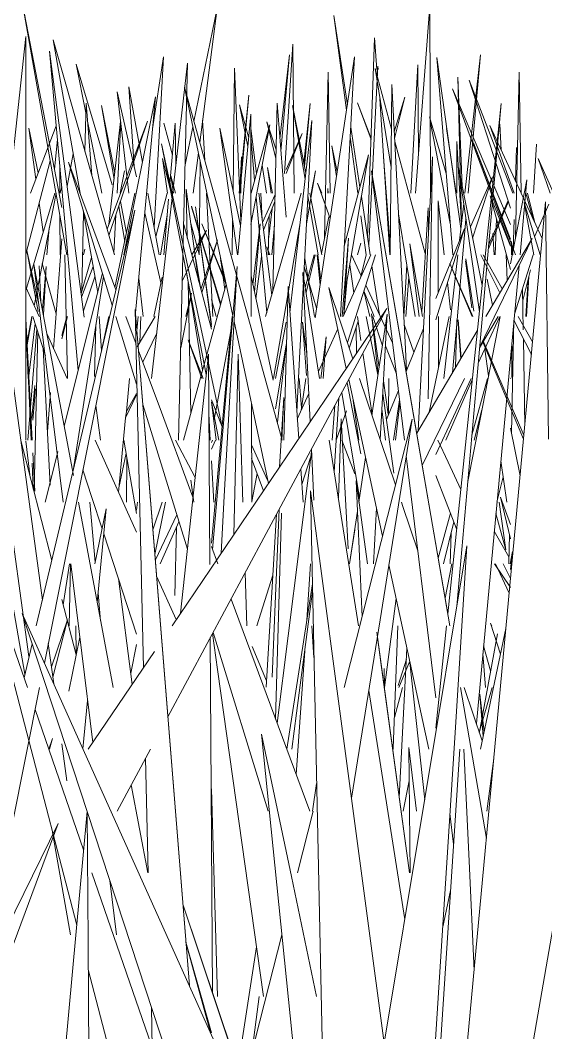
# Model space of a CAD drawing. Header units: millimetres. Extents: x -9575 to 27274, y -4387 to 11354.
# Drawn here: x -6008.53 to -5985.07, y 3070.45 to 3115.65 of the extents above; entities that cross this region are included whole.
import ezdxf

# ---------------------------------------------------------------- set-up
doc = ezdxf.new("R2010")
doc.units = ezdxf.units.MM
doc.layers.add('G-IMPT', color=8, linetype='Continuous', lineweight=9)

# ---------------------------------------------------------------- blocks, each defined once
blk = doc.blocks.new('Grass Array - 25_dwg-V15-North')
at = {"layer": 'G-IMPT'}
for p, q in [((-6000.772, 3111.126), (-5999.735, 3116.187)), ((-6000.513, 3110.194), (-5999.735, 3116.187)), ((-5990.234, 3116.294), (-5990.884, 3107.931)), ((-5990.234, 3116.294), (-5990.213, 3107.931)), ((-5993.923, 3111.867), (-5994.534, 3115.854)), ((-5993.958, 3111.635), (-5994.534, 3115.854)), ((-5993.018, 3105.953), (-5992.71, 3114.861)), ((-5992.602, 3113.449), (-5992.71, 3114.861)), ((-5996.359, 3114.584), (-5996.731, 3108.803)), ((-5996.359, 3114.584), (-5996.304, 3107.931)), ((-5996.304, 3107.931), (-5996.359, 3114.584)), ((-5989.213, 3105.172), (-5989.928, 3113.989)), ((-5989.928, 3113.989), (-5988.856, 3106.343)), ((-5999.028, 3108.047), (-5998.962, 3113.505)), ((-5998.675, 3106.687), (-5998.962, 3113.505)), ((-5992.562, 3113.603), (-5992.968, 3105.629)), ((-5991.972, 3109.072), (-5992.688, 3113.486)), ((-5991.955, 3110.789), (-5992.688, 3113.486)), ((-5992.562, 3113.603), (-5992.552, 3113.449)), ((-5992.552, 3113.449), (-5992.562, 3113.603)), ((-5991.091, 3107.931), (-5990.775, 3113.659)), ((-5990.753, 3109.618), (-5990.775, 3113.659)), ((-5988.484, 3112.972), (-5986.636, 3107.252)), ((-5988.484, 3112.972), (-5986.534, 3107.931)), ((-5986.534, 3107.931), (-5988.484, 3112.972)), ((-6003.676, 3107.931), (-6004.197, 3112.449)), ((-6003.33, 3108.66), (-6004.197, 3112.449)), ((-6003.436, 3109.121), (-6003.687, 3112.679)), ((-6003.073, 3109.296), (-6003.687, 3112.679)), ((-5998.76, 3107.931), (-5998.317, 3112.304)), ((-5998.718, 3107.931), (-5998.317, 3112.304)), ((-5992.469, 3112.135), (-5992.028, 3105.172)), ((-5992.028, 3105.172), (-5992.469, 3112.135)), ((-6004.649, 3106.321), (-6002.849, 3111.134)), ((-6004.569, 3106.038), (-6002.849, 3111.134)), ((-6008.068, 3107.931), (-6006.924, 3110.925)), ((-6001.86, 3108.198), (-6001.613, 3111.048)), ((-6001.578, 3109.158), (-6001.613, 3111.048)), ((-6001.167, 3109.198), (-6000.821, 3110.886)), ((-5998.237, 3110.81), (-5997.983, 3108.797)), ((-5997.983, 3108.797), (-5998.237, 3110.81)), ((-5993.361, 3108.196), (-5993.77, 3110.869)), ((-5986.479, 3107.931), (-5987.567, 3110.944)), ((-5985.227, 3105.908), (-5987.567, 3110.944)), ((-5998.236, 3110.411), (-5998.063, 3108.506)), ((-5996.652, 3108.803), (-5995.935, 3110.587)), ((-5996.652, 3108.981), (-5995.935, 3110.587)), ((-5993.453, 3107.931), (-5993.794, 3110.431)), ((-5990.444, 3105.23), (-5991.804, 3110.232)), ((-6000.807, 3107.931), (-6000.574, 3109.722)), ((-5994.407, 3108.671), (-5994.611, 3110.043)), ((-5994.376, 3108.873), (-5994.611, 3110.043)), ((-5985.613, 3107.931), (-5985.477, 3110.12)), ((-5985.606, 3107.931), (-5985.477, 3110.12)), ((-6008.28, 3105.196), (-6007.185, 3109.37)), ((-6001.946, 3107.931), (-6002.17, 3109.479)), ((-6001.796, 3107.931), (-6002.17, 3109.479)), ((-5992.006, 3105.608), (-5992.305, 3109.545)), ((-5994.691, 3106.792), (-5995.262, 3108.375)), ((-5995.059, 3107.931), (-5995.262, 3108.375)), ((-5988.43, 3106.42), (-5987.447, 3108.655)), ((-5988.33, 3105.917), (-5987.447, 3108.655)), ((-6008.281, 3103.58), (-6006.989, 3107.931)), ((-6007.909, 3102.902), (-6006.931, 3107.931)), ((-6002.324, 3105.172), (-6002.825, 3107.931)), ((-5997.874, 3107.931), (-5997.299, 3103.366)), ((-5997.299, 3103.366), (-5997.874, 3107.931)), ((-5994.773, 3107.931), (-5994.794, 3108.129)), ((-5994.788, 3107.931), (-5994.794, 3108.129)), ((-6002.123, 3105.172), (-6001.907, 3107.661)), ((-5997.995, 3107.756), (-5997.524, 3102.579)), ((-5997.708, 3106.615), (-5997.15, 3107.866)), ((-5997.666, 3106.281), (-5997.157, 3107.549)), ((-5992.898, 3105.172), (-5993.297, 3107.777)), ((-5987.632, 3105.405), (-5986.735, 3107.559)), ((-5987.615, 3105.603), (-5986.746, 3107.593)), ((-6002.232, 3103.859), (-6002.963, 3107.055)), ((-5999.587, 3102.936), (-6000.887, 3107.312)), ((-5999.574, 3102.986), (-6000.884, 3107.339)), ((-5999.99, 3101.966), (-6000.709, 3107.322)), ((-5999.99, 3102.056), (-6000.709, 3107.322)), ((-5990.891, 3102.413), (-5991.637, 3107.009)), ((-5990.604, 3102.634), (-5990.318, 3107.268)), ((-5990.301, 3106.076), (-5990.318, 3107.268)), ((-5999.361, 3103.99), (-6000.422, 3106.564)), ((-5999.337, 3103.849), (-6000.422, 3106.564)), ((-5999.063, 3105.172), (-5999.044, 3106.696)), ((-5997.417, 3106.902), (-5997.453, 3105.172)), ((-5993.077, 3105.172), (-5993.314, 3106.911)), ((-6000.459, 3103.621), (-5999.727, 3105.846)), ((-6000.421, 3103.476), (-5999.727, 3105.846)), ((-6008.232, 3105.361), (-6007.729, 3102.637)), ((-6008.232, 3105.361), (-6007.72, 3103.015)), ((-6007.72, 3103.015), (-6008.232, 3105.361)), ((-5997.516, 3105.529), (-5997.417, 3105.172)), ((-5997.516, 3105.529), (-5997.377, 3105.172)), ((-5999.341, 3103.835), (-5999.583, 3104.954)), ((-5997.754, 3105.105), (-5998.004, 3103.21)), ((-5995.394, 3102.413), (-5995.827, 3105.005)), ((-5995.802, 3103.719), (-5995.41, 3105.172)), ((-5995.766, 3103.488), (-5995.365, 3105.172)), ((-5995.14, 3103.82), (-5995.27, 3105.172)), ((-5995.108, 3104.033), (-5995.24, 3105.172)), ((-5988.655, 3104.91), (-5988.359, 3102.804)), ((-6005.787, 3103.28), (-6005.274, 3104.65)), ((-5993.632, 3103.482), (-5993.818, 3104.729)), ((-5992.488, 3102.497), (-5992.824, 3104.687)), ((-5991.396, 3102.413), (-5991.268, 3104.734)), ((-5985.749, 3104.507), (-5986.093, 3103.134)), ((-6005.706, 3102.666), (-6005.193, 3104.188)), ((-6003.039, 3102.413), (-6003.236, 3104.117)), ((-6002.197, 3104.17), (-6002.557, 3102.413)), ((-5991.314, 3102.413), (-5991.177, 3104.173)), ((-5985.956, 3102.413), (-5985.851, 3104.101)), ((-5985.93, 3102.413), (-5985.825, 3104.204)), ((-5992.922, 3102.413), (-5993.189, 3103.546)), ((-6008.282, 3100.983), (-6008.004, 3102.413)), ((-6008.016, 3102.352), (-6008.282, 3100.817)), ((-6008.001, 3096.895), (-6008.281, 3102.31)), ((-6008.042, 3096.895), (-6008.281, 3102.176)), ((-6008.163, 3099.654), (-6007.862, 3102.102)), ((-6003.33, 3101.627), (-6003.259, 3102.413)), ((-6003.194, 3101.268), (-6003.141, 3102.413)), ((-5993.442, 3102.206), (-5993.836, 3101.013)), ((-5993.314, 3101.35), (-5993.473, 3102.413)), ((-5992.556, 3099.811), (-5993.078, 3102.413)), ((-5992.361, 3101.105), (-5992.785, 3102.413)), ((-5990.952, 3100.821), (-5991.381, 3102.056)), ((-5988.839, 3100.567), (-5988.977, 3102.27)), ((-6008.193, 3096.895), (-6007.782, 3101.857)), ((-5992.821, 3098.045), (-5993.229, 3100.779)), ((-5986.636, 3100.456), (-5986.537, 3101.075)), ((-5986.636, 3100.568), (-5986.537, 3101.075)), ((-5992.311, 3099.555), (-5992.107, 3098.063)), ((-5993.408, 3096.895), (-5993.659, 3098.67)), ((-5994.42, 3096.896), (-5993.966, 3098.216)), ((-5994.169, 3096.895), (-5993.59, 3095.401)), ((-6007.883, 3094.618), (-6007.972, 3096.333)), ((-6003.805, 3096.316), (-6004.121, 3094.778)), ((-6007.996, 3095.88), (-6007.944, 3094.717)), ((-5986.846, 3092.004), (-5987.145, 3094.136)), ((-5987.289, 3093.632), (-5986.846, 3092.004))]:
    blk.add_line(p, q, dxfattribs=at)
blk = doc.blocks.new('Grass Array - 25_dwg-V17-North')
at = {"layer": 'G-IMPT'}
for p, q in [((-7167.137, 3108.162), (-7166.717, 3112.304)), ((-7167.118, 3107.931), (-7166.717, 3112.304)), ((-7154.013, 3107.931), (-7153.877, 3110.12)), ((-7154.006, 3107.931), (-7153.877, 3110.12)), ((-7167.987, 3102.936), (-7169.287, 3107.312)), ((-7167.974, 3102.986), (-7169.284, 3107.339)), ((-7168.932, 3106.003), (-7169.109, 3107.322)), ((-7168.932, 3106.024), (-7169.109, 3107.322)), ((-7176.55, 3099.764), (-7176.622, 3101.162)), ((-7176.567, 3099.654), (-7176.633, 3101.1))]:
    blk.add_line(p, q, dxfattribs=at)
blk = doc.blocks.new('Grass Array - Grass Array-440235-North')
for name, p in [('Grass Array - 25_dwg-V15-North', (0, 0)), ('Grass Array - 25_dwg-V17-North', (1168.4, 0))]:
    blk.add_blockref(name, p)
blk = doc.blocks.new('Grass Array - 25_dwg-V20-North')
at = {"layer": 'G-IMPT'}
for p, q in [((-6005.601, 3111.514), (-6006.031, 3113.681)), ((-6004.417, 3108.296), (-6006.031, 3113.681)), ((-5988.822, 3106.642), (-5988.985, 3113.106)), ((-5988.792, 3108.231), (-5988.985, 3113.106)), ((-5998.37, 3110.016), (-5998.732, 3111.863)), ((-5998.331, 3110.448), (-5998.732, 3111.863)), ((-5992.867, 3110.323), (-5993.473, 3111.952)), ((-5992.865, 3110.374), (-5993.473, 3111.952)), ((-6004.889, 3107.931), (-6005.526, 3111.137)), ((-5997.115, 3109.473), (-5997.519, 3111.105)), ((-5997.106, 3109.862), (-5997.519, 3111.105)), ((-5989.507, 3108.8), (-5990.259, 3111.341)), ((-5989.326, 3106.57), (-5990.221, 3111.146)), ((-6001.736, 3109.629), (-6002.123, 3111.057)), ((-5987.057, 3109.846), (-5987.112, 3111.004)), ((-5997.536, 3107.931), (-5997.727, 3109.175)), ((-5997.723, 3106.728), (-5997.782, 3107.931)), ((-6000.54, 3105.209), (-6000.908, 3106.571)), ((-5987.33, 3105.172), (-5987.269, 3106.799)), ((-5986.781, 3104.039), (-5986.835, 3105.172)), ((-5999.783, 3102.413), (-5999.99, 3103.18))]:
    blk.add_line(p, q, dxfattribs=at)
blk = doc.blocks.new('Grass Array - Grass Array-V24-North')
blk.add_blockref('Grass Array - 25_dwg-V20-North', (0, 0))
blk = doc.blocks.new('Grass Array - 25_dwg-V29-North')
at = {"layer": 'G-IMPT'}
for p in [(-6001.845, 3108.379), (-6001.856, 3108.253)]:
    blk.add_line(p, (-6002.218, 3110.127), dxfattribs=at)
blk = doc.blocks.new('Grass Array - 25_dwg-V33-North')
at = {"layer": 'G-IMPT'}
for p, q in [((-6001.749, 3107.931), (-6002.218, 3110.127)), ((-6001.793, 3107.931), (-6002.218, 3110.127)), ((-5995.295, 3102.798), (-5995.845, 3104.653)), ((-5995.295, 3102.794), (-5995.845, 3104.649))]:
    blk.add_line(p, q, dxfattribs=at)
blk = doc.blocks.new('Grass Array - 25_dwg-V35-North')
at = {"layer": 'G-IMPT'}
for p, q in [((-7170.149, 3107.931), (-7170.618, 3110.127)), ((-7170.193, 3107.931), (-7170.618, 3110.127)), ((-7163.695, 3102.798), (-7164.245, 3104.653)), ((-7163.695, 3102.794), (-7164.245, 3104.649))]:
    blk.add_line(p, q, dxfattribs=at)
blk = doc.blocks.new('Grass Array - Grass Array-440908-North')
for name, p in [('Grass Array - 25_dwg-V33-North', (0, 0)), ('Grass Array - 25_dwg-V35-North', (1168.4, 0)), ('Grass Array - 25_dwg-V35-North', (1168.4, 0)), ('Grass Array - 25_dwg-V29-North', (0, 0))]:
    blk.add_blockref(name, p)
blk = doc.blocks.new('Grass Array - 25_dwg-V45-North')
at = {"layer": 'G-IMPT'}
for p, q in [((-6002.129, 3114.01), (-6002.616, 3110.793)), ((-6002.545, 3106.387), (-6002.129, 3114.01)), ((-5996.933, 3110.353), (-5996.51, 3114.101)), ((-5996.889, 3109.8), (-5996.51, 3114.101)), ((-5994.939, 3105.935), (-5994.783, 3113.324)), ((-5994.698, 3107.931), (-5994.783, 3113.324)), ((-5986.636, 3106.529), (-5989.229, 3112.581)), ((-5986.636, 3105.6), (-5989.229, 3112.581)), ((-5991.826, 3110.662), (-5991.364, 3112.205)), ((-5991.811, 3110.372), (-5991.364, 3112.205)), ((-6005.591, 3111.951), (-6005.638, 3109.789)), ((-6005.638, 3109.789), (-6005.591, 3111.951)), ((-6005.591, 3111.951), (-6005.331, 3108.713)), ((-6004.309, 3108.818), (-6004.903, 3111.84)), ((-6004.34, 3108.548), (-6004.903, 3111.84)), ((-5995.867, 3109.267), (-5995.589, 3111.932)), ((-5995.836, 3109.112), (-5995.589, 3111.932)), ((-6004.57, 3106.533), (-6004.045, 3111.128)), ((-6004.206, 3107.931), (-6004.043, 3111.109)), ((-6000.384, 3111.192), (-6000.29, 3109.39)), ((-6008.146, 3110.827), (-6007.831, 3108.55)), ((-6008.146, 3110.827), (-6007.724, 3108.831)), ((-5989.497, 3110.812), (-5989.066, 3107.931)), ((-6006.995, 3108.979), (-6006.871, 3110.334)), ((-5989.035, 3107.931), (-5989.034, 3110.234)), ((-5988.833, 3106.54), (-5989.034, 3110.234)), ((-5986.412, 3105.172), (-5988.298, 3110.168)), ((-5986.636, 3105.873), (-5988.298, 3110.168)), ((-5986.417, 3108.469), (-5986.369, 3109.972)), ((-6006.435, 3108.233), (-6006.161, 3109.682)), ((-6000.499, 3109.366), (-6000.54, 3105.172)), ((-5998.73, 3108.01), (-5998.65, 3109.542)), ((-5998.679, 3107.931), (-5998.65, 3109.542)), ((-5984.868, 3107.931), (-5985.404, 3109.475)), ((-5984.73, 3107.969), (-5985.404, 3109.475)), ((-6006.759, 3107.931), (-6006.763, 3109.125)), ((-6004.071, 3107.931), (-6003.88, 3108.923)), ((-5997.262, 3107.931), (-5997.489, 3109.069)), ((-5997.325, 3107.931), (-5997.489, 3109.069)), ((-6006.75, 3107.931), (-6006.668, 3108.231)), ((-6002.474, 3105.995), (-6001.961, 3107.931)), ((-6000.215, 3107.931), (-5999.929, 3102.413)), ((-5985.621, 3106.755), (-5985.962, 3107.931)), ((-5985.549, 3106.601), (-5985.876, 3107.931)), ((-6007.682, 3107.475), (-6007.505, 3106.194)), ((-6003.783, 3106.146), (-6004.059, 3107.548)), ((-5986.636, 3104.513), (-5987.547, 3107.802)), ((-5986.636, 3105.556), (-5987.547, 3107.802)), ((-6005.698, 3107.05), (-6005.773, 3103.561)), ((-6005.773, 3103.561), (-6005.698, 3107.05)), ((-6003.864, 3105.766), (-6004.132, 3107.333)), ((-5997.438, 3105.875), (-5997.286, 3107.228)), ((-6006.752, 3105.172), (-6006.757, 3106.945)), ((-6004.344, 3105.252), (-6004.256, 3106.964)), ((-6002.273, 3105.172), (-6001.969, 3106.949)), ((-5994.757, 3106.863), (-5995.075, 3105.24)), ((-5986.518, 3105.377), (-5986.473, 3106.749)), ((-6007.343, 3105.172), (-6007.233, 3106.381)), ((-5997.296, 3105.172), (-5997.179, 3106.496)), ((-5987.369, 3105.172), (-5987.429, 3106.132)), ((-5993.471, 3105.172), (-5993.314, 3105.696)), ((-5986.593, 3105.172), (-5986.595, 3105.77)), ((-5986.529, 3105.172), (-5986.595, 3105.77)), ((-6007.543, 3104.783), (-6006.92, 3102.535)), ((-6005.808, 3103.44), (-6005.346, 3105.054)), ((-6000.694, 3104.986), (-6000.461, 3103.627)), ((-6000.461, 3103.627), (-6000.694, 3104.986)), ((-5999.4, 3103.619), (-5999.582, 3105.034)), ((-5993.314, 3104.21), (-5993.08, 3105.172)), ((-5988.628, 3104.994), (-5988.278, 3102.657)), ((-6007.54, 3102.737), (-6007.373, 3104.651)), ((-6007.494, 3102.492), (-6007.373, 3104.651)), ((-5994.075, 3102.494), (-5993.925, 3104.105)), ((-5987.445, 3102.919), (-5987.674, 3104.093)), ((-6005.215, 3099.744), (-6005.148, 3102.066)), ((-6004.899, 3100.893), (-6005.005, 3102.413)), ((-5993.522, 3100.761), (-5993.536, 3101.925)), ((-5986.58, 3099.704), (-5986.583, 3101.176)), ((-6007.876, 3099.338), (-6008.009, 3097.885)), ((-6007.972, 3097.786), (-6007.85, 3099.184))]:
    blk.add_line(p, q, dxfattribs=at)
blk = doc.blocks.new('Grass Array - Grass Array-V47-North')
blk.add_blockref('Grass Array - 25_dwg-V45-North', (0, 0))
blk = doc.blocks.new('Grass Array - 25_dwg-V50-North')
at = {"layer": 'G-IMPT'}
for p, q in [((-6006.668, 3107.284), (-6008.422, 3116.378)), ((-6006.444, 3105.172), (-6008.422, 3116.378)), ((-6009.475, 3104.032), (-6008.277, 3114.915)), ((-6008.283, 3096.895), (-6008.277, 3114.915)), ((-6005.853, 3107.931), (-6007.058, 3114.766)), ((-6004.321, 3105.172), (-6007.058, 3114.766)), ((-6007.224, 3114.264), (-6005.944, 3100.011)), ((-6007.224, 3114.264), (-6005.669, 3102.384)), ((-5993.599, 3114.01), (-5995.363, 3102.357)), ((-5994.231, 3102.413), (-5993.599, 3114.01)), ((-5988.676, 3107.931), (-5987.98, 3114.101)), ((-5988.523, 3107.931), (-5987.98, 3114.101)), ((-6001.057, 3113.723), (-6002.661, 3099.654)), ((-6001.057, 3113.723), (-6001.339, 3102.065)), ((-5986.409, 3105.935), (-5986.253, 3113.324)), ((-5986.168, 3107.931), (-5986.253, 3113.324)), ((-6001.196, 3112.656), (-5999.035, 3102.449)), ((-6001.196, 3112.656), (-5998.021, 3101.204)), ((-5991.936, 3112.781), (-5992.01, 3105.172)), ((-5991.936, 3112.781), (-5991.34, 3101.278)), ((-6007.539, 3089.763), (-6010.572, 3112.122)), ((-6003.904, 3105.172), (-6002.483, 3112.222)), ((-6003.394, 3102.413), (-6002.483, 3112.222)), ((-5997.061, 3111.951), (-5997.243, 3103.561)), ((-5997.243, 3103.561), (-5997.061, 3111.951)), ((-5997.061, 3111.951), (-5996.652, 3106.857)), ((-5995.779, 3108.818), (-5996.373, 3111.84)), ((-5995.81, 3108.548), (-5996.373, 3111.84)), ((-5989.44, 3089.144), (-5987.059, 3111.932)), ((-5988.053, 3100.62), (-5987.059, 3111.932)), ((-5998.813, 3105.172), (-5998.239, 3111.456)), ((-5998.215, 3102.413), (-5998.239, 3111.456)), ((-5996.489, 3102.606), (-5995.509, 3111.176)), ((-5996.085, 3099.984), (-5995.509, 3111.176)), ((-5999.616, 3110.827), (-5998.833, 3105.172)), ((-5999.616, 3110.827), (-5998.694, 3106.471)), ((-5998.226, 3106.53), (-5997.389, 3110.97)), ((-5998.22, 3107.931), (-5997.389, 3110.97)), ((-5999.516, 3097.484), (-6002.218, 3110.127)), ((-6000.226, 3099.825), (-6002.218, 3110.127)), ((-6006.379, 3109.305), (-6004.417, 3102.928)), ((-6006.379, 3109.305), (-6004.256, 3103.604)), ((-5994.06, 3105.554), (-5992.978, 3109.644)), ((-5994.006, 3103.628), (-5992.978, 3109.644)), ((-5990.756, 3097.333), (-5990.12, 3109.542)), ((-5990.311, 3098.752), (-5990.12, 3109.542)), ((-5995.747, 3106.556), (-5995.35, 3108.923)), ((-5995.541, 3107.931), (-5995.35, 3108.923)), ((-5992.84, 3108.916), (-5991.375, 3096.895)), ((-5992.84, 3108.916), (-5990.949, 3097.92)), ((-5989.35, 3088.618), (-5992.84, 3108.916)), ((-5987.908, 3103.804), (-5988.959, 3109.069)), ((-5988.03, 3102.635), (-5988.959, 3109.069)), ((-6001.808, 3108.704), (-6001.682, 3107.931)), ((-6001.808, 3108.704), (-6001.603, 3107.931)), ((-6001.603, 3107.931), (-6001.808, 3108.704)), ((-5985.903, 3108.514), (-5986.636, 3104.776)), ((-5985.903, 3108.514), (-5986.214, 3105.172)), ((-6004.298, 3103.716), (-6003.405, 3107.931)), ((-6000.563, 3104.013), (-6001.115, 3108.1)), ((-6001.07, 3105.922), (-6001.115, 3108.1)), ((-5997.572, 3102.413), (-5995.991, 3107.931)), ((-5995.062, 3105.172), (-5995.604, 3107.931)), ((-5995.232, 3105.172), (-5995.683, 3107.806)), ((-5990.421, 3049.993), (-5985.075, 3107.545)), ((-5989.862, 3103.494), (-5989.874, 3107.583)), ((-5989.595, 3105.172), (-5989.874, 3107.583)), ((-5988.915, 3105.813), (-5988.728, 3107.47)), ((-5986.032, 3107.513), (-5985.593, 3105.172)), ((-5986.032, 3107.513), (-5985.319, 3105.172)), ((-5985.319, 3105.172), (-5986.032, 3107.513)), ((-5984.945, 3096.944), (-5985.075, 3107.545)), ((-6007.45, 3086.951), (-6003.41, 3107.174)), ((-6005.884, 3096.742), (-6003.41, 3107.174)), ((-6005.071, 3103.498), (-6005.714, 3107.145)), ((-5985.563, 3105.97), (-5984.922, 3107.436)), ((-5998.136, 3103.837), (-5997.821, 3106.556)), ((-5998.068, 3103.511), (-5997.821, 3106.556)), ((-5997.215, 3099.654), (-5996.032, 3106.598)), ((-5989.022, 3102.27), (-5988.626, 3106.762)), ((-6001.291, 3104.028), (-6000.21, 3106.26)), ((-6001.231, 3106.529), (-5999.99, 3101.854)), ((-5999.99, 3101.854), (-6001.231, 3106.529)), ((-6000.861, 3105.172), (-6000.21, 3106.26)), ((-5989.974, 3102.279), (-5988.697, 3106.347)), ((-5989.974, 3103.218), (-5988.697, 3106.347)), ((-6007.037, 3100.978), (-6006.668, 3105.893)), ((-5994.154, 3102.413), (-5993.866, 3105.922)), ((-5994.076, 3102.49), (-5993.866, 3105.922)), ((-5990.715, 3102.413), (-5991.133, 3105.667)), ((-5991.133, 3105.667), (-5990.566, 3102.413)), ((-5988.013, 3101.07), (-5985.675, 3105.905)), ((-5987.745, 3102.413), (-5985.675, 3105.905)), ((-6005.71, 3105.172), (-6005.641, 3105.431)), ((-6005.707, 3105.172), (-6005.641, 3105.431)), ((-6006.155, 3095.328), (-6007.915, 3104.745)), ((-6007.915, 3104.745), (-6006.609, 3094.136)), ((-6006.413, 3099.654), (-6006.543, 3105.172)), ((-5994.111, 3102.413), (-5992.876, 3105.172)), ((-5993.921, 3101.261), (-5992.669, 3105.172)), ((-5993.734, 3105.172), (-5993.314, 3104.27)), ((-5989.611, 3099.654), (-5988.988, 3105.172)), ((-5988.352, 3102.413), (-5989.342, 3104.78)), ((-5988.323, 3102.413), (-5989.342, 3104.78)), ((-5987.112, 3103.481), (-5987.971, 3105.172)), ((-5987.005, 3103.662), (-5987.861, 3105.172)), ((-5986.461, 3102.527), (-5985.632, 3105.172)), ((-6008.322, 3086.458), (-6011.454, 3104.308)), ((-6007.602, 3103.069), (-6007.682, 3104.679)), ((-6006.566, 3097.527), (-6004.856, 3104.358)), ((-6001.105, 3104.413), (-6000.385, 3100.021)), ((-5999.944, 3092.023), (-5998.843, 3104.651)), ((-5999.418, 3094.394), (-5998.843, 3104.651)), ((-5995.585, 3097.717), (-5995.908, 3104.387)), ((-5995.162, 3099.654), (-5995.908, 3104.387)), ((-5995.295, 3102.798), (-5995.845, 3104.653)), ((-5995.295, 3102.794), (-5995.845, 3104.649)), ((-5986.258, 3104.699), (-5988.164, 3084.245)), ((-6006.169, 3095.536), (-6004.812, 3104.213)), ((-6000.91, 3098.105), (-6001.03, 3103.952)), ((-6000.463, 3099.735), (-5999.334, 3103.862)), ((-5998.22, 3104.23), (-5997.235, 3099.579)), ((-5989.311, 3102.712), (-5989.453, 3103.94)), ((-6007.687, 3102.413), (-6008.281, 3103.723)), ((-6001.364, 3101.015), (-6000.88, 3103.467)), ((-6001.132, 3102.413), (-6000.88, 3103.467)), ((-5996.766, 3096.895), (-5996.569, 3103.764)), ((-5996.095, 3096.964), (-5996.569, 3103.764)), ((-5993.969, 3100.103), (-5994.749, 3103.71)), ((-5993.675, 3100.536), (-5994.749, 3103.71)), ((-5992.731, 3102.413), (-5993.181, 3103.57)), ((-5993.103, 3103.816), (-5991.905, 3101.245)), ((-5986.073, 3101.826), (-5986.101, 3103.673)), ((-6003.391, 3102.728), (-6003.022, 3086.741)), ((-6003.391, 3102.728), (-6002.607, 3092.94)), ((-6000.974, 3072.552), (-6003.391, 3102.728)), ((-6001.751, 3088.618), (-5992.16, 3102.772)), ((-5997.547, 3092.733), (-5992.16, 3102.772)), ((-5992.506, 3100.141), (-5992.844, 3102.54)), ((-5992.55, 3099.85), (-5992.844, 3102.54)), ((-5992.148, 3102.523), (-5992.825, 3098.021)), ((-5992.825, 3098.021), (-5992.148, 3102.523)), ((-5992.148, 3102.523), (-5992.455, 3096.929)), ((-6007.394, 3100.67), (-6007.964, 3102.413)), ((-6006.668, 3101.57), (-6006.444, 3102.413)), ((-6006.668, 3101.421), (-6006.414, 3102.413)), ((-6004.867, 3101.03), (-6004.574, 3102.413)), ((-6004.258, 3102.413), (-6003.33, 3099.398)), ((-6003.813, 3102.413), (-6003.355, 3101.183)), ((-6003.313, 3101.07), (-6002.51, 3102.413)), ((-6001.463, 3096.895), (-6001.339, 3102.065)), ((-5999.271, 3100.161), (-5999.065, 3102.413)), ((-5998.981, 3102.194), (-5997.45, 3094.964)), ((-5997.136, 3099.654), (-5996.652, 3102.163)), ((-5995.732, 3100.749), (-5995.928, 3102.168)), ((-5995.751, 3099.782), (-5995.928, 3102.168)), ((-5990.277, 3098.143), (-5989.374, 3102.413)), ((-5989.851, 3100.155), (-5989.858, 3102.413)), ((-5989.022, 3102.27), (-5989.229, 3099.909)), ((-5989.091, 3100.142), (-5989.034, 3102.27)), ((-5988.862, 3100.529), (-5988.993, 3102.27)), ((-5988.084, 3100.334), (-5987.118, 3102.413)), ((-5988.017, 3101.022), (-5987.184, 3102.413)), ((-5987.099, 3102.413), (-5987.995, 3097.843)), ((-5986.593, 3097.215), (-5986.486, 3102.25)), ((-5985.709, 3100.722), (-5986.486, 3102.251)), ((-5985.657, 3101.286), (-5986.296, 3102.413)), ((-6008.137, 3087.241), (-6010.181, 3102.002)), ((-6007.91, 3094.618), (-6007.748, 3101.755)), ((-6006.437, 3099.654), (-6007.333, 3101.632)), ((-6003.057, 3100.383), (-6002.43, 3101.677)), ((-5999.882, 3097.745), (-5999.125, 3101.759)), ((-5995.21, 3099.958), (-5994.352, 3101.874)), ((-5991.301, 3099.966), (-5990.52, 3101.882)), ((-5990.828, 3097.213), (-5988.12, 3101.781)), ((-6001.036, 3101.381), (-6000.422, 3099.654)), ((-6001.036, 3101.381), (-6000.362, 3099.654)), ((-5996.827, 3096.895), (-5998.021, 3101.204)), ((-5997.134, 3098.293), (-5996.656, 3101.145)), ((-5997.049, 3097.698), (-5996.652, 3101.174)), ((-5995.106, 3099.654), (-5994.87, 3101.51)), ((-5994.997, 3099.654), (-5994.87, 3101.51)), ((-5991.276, 3100.028), (-5991.34, 3101.278)), ((-5986.061, 3096.938), (-5987.893, 3101.318)), ((-5986.044, 3097.119), (-5987.871, 3101.364)), ((-5986.066, 3101.425), (-5986.005, 3097.533)), ((-6007.194, 3094.892), (-6007.498, 3100.989)), ((-6003.243, 3100.882), (-6002.329, 3098.427)), ((-6001.376, 3089.172), (-6000.127, 3100.743)), ((-6000.064, 3091.343), (-6000.127, 3100.743)), ((-5998.991, 3092.69), (-5998.799, 3100.734)), ((-5998.589, 3094.136), (-5998.799, 3100.734)), ((-5991.736, 3099.854), (-5992.225, 3101.113)), ((-5987.617, 3099.772), (-5987.79, 3100.967)), ((-5988.053, 3100.62), (-5989.031, 3089.496)), ((-5999.271, 3100.161), (-5999.99, 3092.295)), ((-5996.178, 3098.157), (-5996.085, 3099.984)), ((-6003.787, 3098.183), (-6003.65, 3099.654)), ((-6000.463, 3099.735), (-6001.241, 3096.895)), ((-5996.074, 3099.654), (-5995.969, 3098.342)), ((-5995.988, 3098.219), (-5995.771, 3099.654)), ((-5993.314, 3096.288), (-5993.938, 3099.459)), ((-5992.349, 3092.618), (-5993.86, 3099.603)), ((-5991.77, 3094.905), (-5993.377, 3099.654)), ((-5992.064, 3099.654), (-5992.079, 3098.059)), ((-5990.579, 3095.765), (-5988.698, 3099.654)), ((-5989.974, 3096.265), (-5988.399, 3099.654)), ((-5989.527, 3096.895), (-5988.348, 3099.593)), ((-5988.36, 3097.12), (-5987.663, 3099.654)), ((-5986.626, 3099.654), (-5986.636, 3099.673)), ((-6007.313, 3097.288), (-6007.183, 3099.024)), ((-6003.83, 3097.891), (-6003.33, 3098.925)), ((-6003.787, 3098.183), (-6003.33, 3098.982)), ((-5996.157, 3097.843), (-5995.646, 3098.983)), ((-5994.177, 3099.012), (-5993.378, 3094.34)), ((-5991.841, 3095.42), (-5992.342, 3098.98)), ((-5992.178, 3097.816), (-5991.646, 3099.12)), ((-6004.951, 3096.895), (-6005.154, 3098.444)), ((-6003.051, 3098.49), (-6001.066, 3092.039)), ((-6000.815, 3094.362), (-6002.329, 3098.427)), ((-5999.99, 3098.703), (-5999.516, 3097.488)), ((-5999.776, 3096.895), (-5999.99, 3098.616)), ((-5999.987, 3098.593), (-5999.659, 3096.895)), ((-5998.193, 3094.136), (-5998.205, 3098.528)), ((-5996.954, 3095.697), (-5996.765, 3098.805)), ((-5996.844, 3096.895), (-5996.765, 3098.805)), ((-5994.608, 3096.895), (-5994.48, 3098.448)), ((-5994.506, 3095.49), (-5994.305, 3098.775)), ((-5991.865, 3096.895), (-5991.595, 3098.7)), ((-5991.777, 3096.895), (-5991.578, 3098.557)), ((-6003.83, 3097.891), (-6003.787, 3098.183)), ((-6000.042, 3096.895), (-6000.109, 3098.092)), ((-5992.227, 3096.895), (-5992.38, 3098.297)), ((-5988.255, 3096.895), (-5987.914, 3098.257)), ((-6003.83, 3097.891), (-6004.139, 3094.582)), ((-5994.323, 3094.327), (-5994.204, 3097.851)), ((-5993.887, 3092.053), (-5994.204, 3097.851)), ((-5994.06, 3085.859), (-5991.03, 3097.831)), ((-5992.462, 3088.881), (-5991.03, 3097.831)), ((-5989.44, 3089.144), (-5990.949, 3097.92)), ((-5988.542, 3095.058), (-5987.995, 3097.843)), ((-5986.212, 3095.308), (-5986.636, 3097.432)), ((-6007.12, 3091.53), (-6008.505, 3096.883)), ((-6008.079, 3095.239), (-6008.283, 3096.86)), ((-6005.884, 3096.742), (-6007.81, 3088.618)), ((-6003.33, 3092.798), (-6005.187, 3096.895)), ((-6003.33, 3093.621), (-6003.907, 3096.895)), ((-6000.721, 3095.234), (-6001.602, 3096.895)), ((-5999.99, 3096.789), (-5999.939, 3096.895)), ((-5999.99, 3096.505), (-5999.816, 3096.895)), ((-5997.49, 3095.111), (-5998.2, 3096.686)), ((-5993.424, 3088.618), (-5994.728, 3096.895)), ((-5989.88, 3096.895), (-5989.423, 3095.915)), ((-6007.225, 3094.892), (-6006.848, 3096.401)), ((-5996.068, 3092.065), (-5995.521, 3096.383)), ((-5995.416, 3094.223), (-5995.526, 3096.498)), ((-5991.291, 3096.201), (-5989.974, 3085.398)), ((-6003.789, 3094.136), (-6003.767, 3096.096)), ((-5999.886, 3094.136), (-5999.99, 3095.982)), ((-5997.667, 3094.645), (-5998.199, 3096.082)), ((-5995.563, 3096.132), (-5995.952, 3094.916)), ((-5993.109, 3096.129), (-5993.409, 3094.136)), ((-5993.409, 3094.136), (-5993.109, 3096.129)), ((-5988.859, 3094.704), (-5989.423, 3095.915)), ((-5987.07, 3095.983), (-5986.804, 3094.136)), ((-6005.327, 3094.346), (-6005.728, 3095.572)), ((-5998.194, 3094.163), (-5997.952, 3095.416)), ((-5995.898, 3094.136), (-5996.001, 3095.614)), ((-5989.044, 3092.935), (-5989.974, 3095.325)), ((-5987.242, 3094.136), (-5986.966, 3095.264)), ((-6007.225, 3094.892), (-6007.414, 3094.136)), ((-6000.772, 3094.136), (-6000.909, 3095.115)), ((-5993.53, 3095.087), (-5993.26, 3089.018)), ((-5993.53, 3095.087), (-5993.026, 3091.377)), ((-5993.026, 3091.377), (-5993.53, 3095.087)), ((-6005.327, 3094.346), (-6004.868, 3092.943)), ((-5999.418, 3094.394), (-5999.561, 3091.849)), ((-5994.815, 3058.859), (-5995.572, 3094.641)), ((-5994.466, 3086.371), (-5995.572, 3094.641)), ((-5986.636, 3092.496), (-5987.093, 3094.353)), ((-5986.636, 3093.138), (-5987.093, 3094.353)), ((-6005.932, 3094.136), (-6004.385, 3085.859)), ((-6005.417, 3094.136), (-6005.176, 3091.451)), ((-6003.289, 3094.136), (-6003.33, 3093.775)), ((-6002.603, 3092.901), (-6002.196, 3094.136)), ((-6002.515, 3091.79), (-6002.037, 3094.136)), ((-5991.445, 3093.943), (-5991.51, 3094.136)), ((-5991.445, 3093.943), (-5990.774, 3091.959)), ((-6004.686, 3093.83), (-6005.192, 3091.377)), ((-6005.093, 3089.649), (-6004.686, 3093.83)), ((-6002.496, 3091.558), (-6001.535, 3093.564)), ((-5997.55, 3085.873), (-5997.081, 3093.602)), ((-5997.131, 3089.954), (-5996.972, 3093.805)), ((-5996.86, 3093.638), (-5997.124, 3084.447)), ((-5993.823, 3091.377), (-5993.47, 3093.729)), ((-5992.622, 3093.881), (-5992.76, 3091.377)), ((-5989.318, 3093.639), (-5989.869, 3091.636)), ((-6002.282, 3091.377), (-6001.441, 3093.259)), ((-6001.63, 3089.97), (-6001.557, 3092.999)), ((-5989.633, 3091.377), (-5989.166, 3093.248)), ((-6004.794, 3092.716), (-6003.33, 3088.238)), ((-6000.974, 3072.552), (-6002.607, 3092.94)), ((-5997.547, 3092.733), (-6001.935, 3084.556)), ((-5993.823, 3091.377), (-5993.595, 3092.896)), ((-5989.327, 3091.377), (-5989.29, 3092.752)), ((-5986.709, 3091.695), (-5987.363, 3092.841)), ((-5986.716, 3091.377), (-5986.688, 3092.707)), ((-6008.342, 3084.24), (-6010.421, 3092.24)), ((-6008.208, 3085.859), (-6010.421, 3092.24)), ((-5999.704, 3091.377), (-5999.99, 3092.146)), ((-5994.225, 3058.27), (-5988.583, 3092.185)), ((-5989.085, 3084.304), (-5988.583, 3092.185)), ((-5996.068, 3092.065), (-5997.057, 3084.269)), ((-5986.647, 3091.377), (-5986.545, 3091.934)), ((-5986.636, 3091.128), (-5986.545, 3091.934)), ((-6006.607, 3089.547), (-6006.329, 3091.377)), ((-6006.345, 3088.618), (-6006.289, 3091.377)), ((-6006.269, 3091.377), (-6005.287, 3083.4)), ((-5995.734, 3088.859), (-5995.562, 3091.377)), ((-5990.29, 3083.1), (-5992.07, 3091.328)), ((-5989.562, 3089.853), (-5989.263, 3091.377)), ((-5986.636, 3090.329), (-5987.354, 3091.377)), ((-5986.699, 3090.065), (-5987.31, 3091.377)), ((-5986.636, 3090.728), (-5986.963, 3091.377)), ((-6001.562, 3088.896), (-6002.437, 3090.827)), ((-5998.413, 3088.618), (-5998.488, 3090.98)), ((-5997.247, 3090.874), (-5997.969, 3088.618)), ((-6003.525, 3085.999), (-6004.144, 3090.728)), ((-5996.621, 3083.1), (-5995.484, 3090.481)), ((-6005.052, 3090.072), (-6004.941, 3088.835)), ((-5997.131, 3089.954), (-5997.281, 3086.327)), ((-5996.192, 3084.715), (-5995.477, 3090.152)), ((-6006.029, 3087.313), (-6006.668, 3089.786)), ((-5995.595, 3080.341), (-5999.118, 3089.805)), ((-5991.745, 3089.825), (-5992.271, 3085.859)), ((-5994.923, 3048), (-6008.442, 3089.156)), ((-6005.194, 3081.935), (-6008.442, 3089.156)), ((-5982.309, 3089.289), (-5987.175, 3061.029)), ((-6007.135, 3086.787), (-6006.414, 3088.88)), ((-6007.07, 3086.313), (-6006.414, 3088.88)), ((-6006.041, 3088.618), (-6006.03, 3087.317)), ((-5995.415, 3087.199), (-5995.514, 3088.618)), ((-5992.462, 3088.881), (-5993.736, 3080.913)), ((-5991.676, 3088.618), (-5991.875, 3083.147)), ((-5989.974, 3084.04), (-5989.495, 3088.618)), ((-5987.982, 3083.1), (-5986.845, 3088.488)), ((-5987.088, 3087.34), (-5987.528, 3088.737)), ((-5987.475, 3088.618), (-5987.528, 3088.737)), ((-6005.866, 3088.107), (-6006.363, 3085.698)), ((-6000.042, 3088.084), (-5999.937, 3072.214)), ((-5999.721, 3086.664), (-5999.946, 3088.264)), ((-5999.919, 3088.313), (-5997.466, 3080.341)), ((-5992.613, 3088.329), (-5992.399, 3086.757)), ((-5991.154, 3077.582), (-5992.613, 3088.329)), ((-5988.026, 3083.876), (-5987.222, 3088.25)), ((-6008.001, 3087.813), (-6008.36, 3086.297)), ((-6007.03, 3086.017), (-6007.275, 3087.824)), ((-6003.591, 3086.498), (-6003.33, 3087.778)), ((-5997.533, 3086.158), (-5998.177, 3087.692)), ((-5991.61, 3080.946), (-5991.264, 3087.601)), ((-5987.525, 3086.599), (-5987.84, 3087.724)), ((-6005.49, 3083.1), (-6002.529, 3087.469)), ((-5996.204, 3081.977), (-5995.828, 3087.488)), ((-5991.289, 3087.12), (-5991.658, 3085.942)), ((-5987.872, 3087.373), (-5987.758, 3085.859)), ((-5999.721, 3086.664), (-5997.667, 3072.065)), ((-5991.154, 3077.582), (-5992.399, 3086.757)), ((-5992.287, 3086.709), (-5992.27, 3085.859)), ((-5991.626, 3085.859), (-5991.145, 3087.007)), ((-5990.471, 3080.838), (-5991.156, 3087.103)), ((-5994.466, 3086.371), (-5992.275, 3069.987)), ((-6010.006, 3074.155), (-6007.668, 3085.859)), ((-5991.458, 3085.859), (-5991.825, 3084.524)), ((-5987.716, 3079.115), (-5988.876, 3085.859)), ((-5987.716, 3079.115), (-5988.876, 3085.859)), ((-5988.71, 3085.859), (-5987.903, 3083.475)), ((-5988.032, 3083.855), (-5987.457, 3085.859)), ((-5991.358, 3075.501), (-5992.968, 3085.719)), ((-5987.817, 3083.886), (-5988.002, 3085.555)), ((-5987.862, 3083.67), (-5988.002, 3085.555)), ((-6005.697, 3078.616), (-6007.866, 3084.87)), ((-6005.729, 3083.125), (-6005.519, 3085.284)), ((-5996.192, 3084.715), (-5996.405, 3083.1)), ((-6008.342, 3084.24), (-6006.007, 3075.249)), ((-5989.085, 3084.304), (-5990.731, 3058.434)), ((-6007.25, 3083.1), (-6007.086, 3083.579)), ((-6007.221, 3083.1), (-6007.086, 3083.579)), ((-5995.452, 3061.029), (-5997.756, 3083.777)), ((-5996.419, 3077.415), (-5997.756, 3083.777)), ((-6006.443, 3081.693), (-6006.668, 3083.351)), ((-6002.717, 3083.1), (-6004.197, 3080.341)), ((-5991.877, 3083.1), (-5991.875, 3083.147)), ((-5991.124, 3077.582), (-5991.175, 3083.178)), ((-5990.835, 3080.341), (-5991.175, 3083.178)), ((-5989.877, 3068.177), (-5988.9, 3083.1)), ((-5988.491, 3078.104), (-5988.723, 3083.1)), ((-6002.929, 3082.704), (-6002.811, 3077.582)), ((-5987.384, 3082.695), (-5987.689, 3080.341)), ((-6005.194, 3081.935), (-5990.05, 3048.266)), ((-5991.428, 3080.341), (-5991.161, 3081.699)), ((-6003.571, 3081.508), (-6002.837, 3077.582)), ((-5999.99, 3081.338), (-5999.723, 3072.065)), ((-5995.482, 3080.341), (-5995.296, 3081.58)), ((-5995.482, 3080.341), (-5995.296, 3081.58)), ((-5996.155, 3077.582), (-5995.456, 3080.341)), ((-6006.806, 3066.547), (-6005.54, 3080.323)), ((-6005.501, 3074.517), (-6005.539, 3080.318)), ((-5989.344, 3080.228), (-5989.177, 3078.861)), ((-6010.006, 3073.342), (-6006.838, 3079.787)), ((-6008.991, 3073.973), (-6006.838, 3079.787)), ((-6006.281, 3074.823), (-6007.083, 3079.391)), ((-5988.491, 3078.104), (-5988.264, 3073.22)), ((-5995.774, 3049.993), (-6005.339, 3077.582)), ((-6004.528, 3077.241), (-6004.23, 3074.823)), ((-5996.419, 3077.415), (-5995.294, 3072.065)), ((-5989.67, 3075.103), (-5989.312, 3076.798)), ((-5998.558, 3068.088), (-6001.265, 3076.191)), ((-5998.558, 3068.088), (-6000.92, 3075.157)), ((-6005.501, 3074.517), (-6005.432, 3063.788)), ((-5999.99, 3070.448), (-6001.129, 3074.491)), ((-6000.029, 3070.453), (-6001.128, 3074.481)), ((-5998.705, 3067.507), (-5996.853, 3074.823)), ((-5998.747, 3069.306), (-5997.98, 3074.286)), ((-6005.493, 3073.273), (-6000.162, 3052.752)), ((-5997.857, 3072.065), (-5998.188, 3069.55)), ((-6002.674, 3071.595), (-6002.632, 3069.773))]:
    blk.add_line(p, q, dxfattribs=at)
blk = doc.blocks.new('Grass Array - Grass Array-V52-North')
for name, p in [('Grass Array - 25_dwg-V50-North', (0, 0)), ('Grass Array - 25_dwg-V35-North', (1168.4, 0)), ('Grass Array - 25_dwg-V35-North', (1168.4, 0)), ('Grass Array - 25_dwg-V35-North', (1168.4, 0))]:
    blk.add_blockref(name, p)
blk = doc.blocks.new('Grass Array - Grass Array-V53-North')
blk.add_blockref('Grass Array - 25_dwg-V35-North', (1168.4, 0))
blk.add_blockref('Grass Array - 25_dwg-V35-North', (1168.4, 0))
blk.add_blockref('Grass Array - 25_dwg-V35-North', (1168.4, 0))
blk.add_blockref('Grass Array - 25_dwg-V35-North', (1168.4, 0))

msp = doc.modelspace()

# ---------------------------------------------------------------- block references
for name in ['Grass Array - Grass Array-V47-North', 'Grass Array - Grass Array-V52-North', 'Grass Array - Grass Array-440235-North', 'Grass Array - Grass Array-V24-North', 'Grass Array - Grass Array-440908-North', 'Grass Array - Grass Array-V53-North', 'Grass Array - Grass Array-V53-North']:
    msp.add_blockref(name, (0, 0))

doc.saveas('drawing.dxf')
